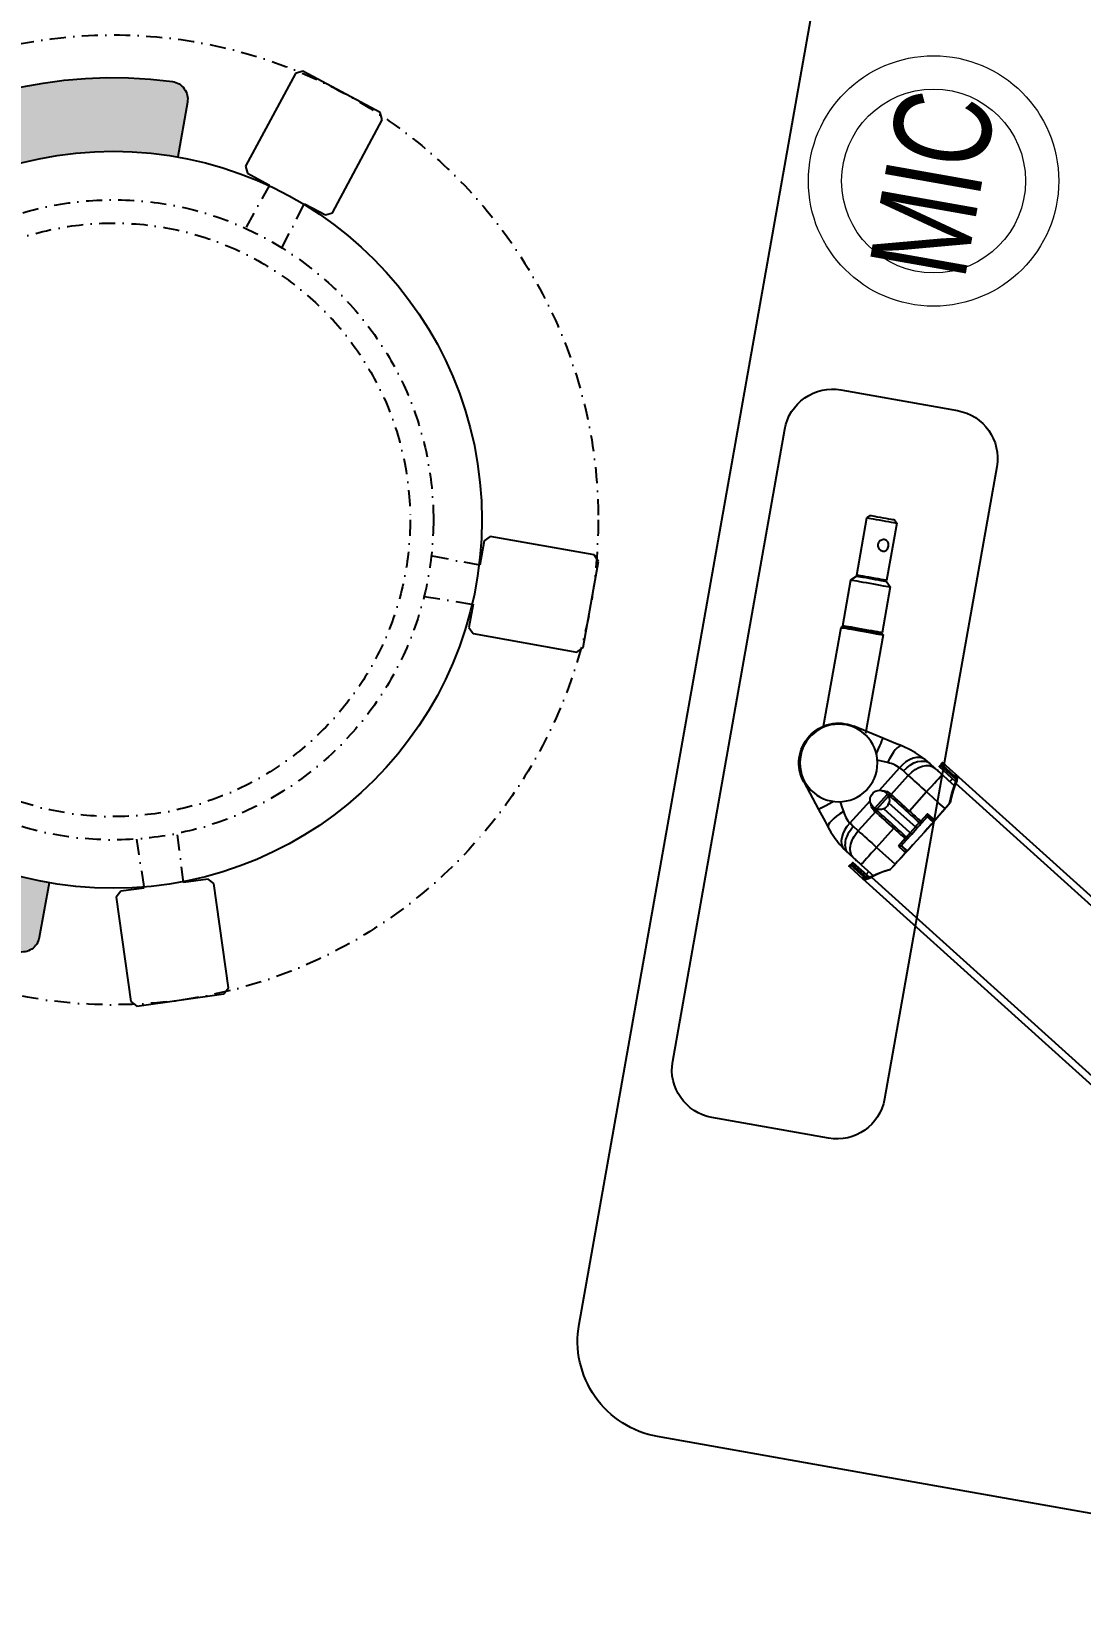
# Model space of a CAD drawing. Header units: feet. Extents: x 9520660 to 9546195, y -5934217 to -5925868.
# Drawn here: x 9540623 to 9541163, y -5930007 to -5929191 of the extents above; entities that cross this region are included whole.
import ezdxf

# ---------------------------------------------------------------- set-up
doc = ezdxf.new("R2010")
doc.units = ezdxf.units.FT
doc.header["$LTSCALE"] = 33
doc.header["$MEASUREMENT"] = 0
doc.linetypes.add('DASHDOT2', pattern=[0.5, 0.25, -0.125, 0, -0.125])
for name, color, linetype, lineweight in [('HATCH', 9, 'Continuous', 9), ('LENS-FURNITURE', 13, 'Continuous', 9), ('LK-EQPMT', 3, 'Continuous', 18), ('LN-ELEVATION-1', 81, 'Continuous', 25)]:
    doc.layers.add(name, color=color, linetype=linetype, lineweight=lineweight)
doc.layers.add('PDF_Geometry', color=7, linetype='Continuous')
doc.styles.get("Standard").update_dxf_attribs({"font": 'GILC____.TTF'})

# ---------------------------------------------------------------- blocks, each defined once
blk = doc.blocks.new('PHOROPTER')
at = {"layer": 'LN-ELEVATION-1', "lineweight": 25}
for points in [[(229.169565674878, 257.8649477846921), (406.9634161952708, -27.01500809239224), (411.629127707012, -34.49090045457706), (411.9578489512496, -35.01761211035773), (411.1079077150495, -35.54806124698371), (411.1116389974776, -35.55403989600018), (411.9615802337937, -35.02359075983985), (411.9578489512496, -35.01761211035773)], [(350.8758045186113, -73.13897394994274), (351.7257457535306, -72.60852481657639), (351.7294770292064, -72.61450346326455), (350.8795358018542, -73.14495259756222), (350.8758045186113, -73.13897394994274), (350.5470832736755, -72.61226229509339), (345.8813717633312, -65.13636992964894), (345.6231482213188, -64.28285409091039), (345.7666933710279, -63.22021994786337), (346.3141720023996, -62.00524110859261), (347.2289559834462, -60.6858375254087), (347.8042740349483, -60.36833998793735), (349.2129841548449, -58.50774093763902), (350.5545224044763, -56.47288121422754), (351.4477362261678, -54.95900176605211), (352.2976017864711, -53.38899104436858), (353.1063690893643, -51.75312860263511), (352.6926594930992, -51.96976613486185), (351.8659056260076, -53.61678709601982), (350.9943523750699, -55.19202576344832), (350.0794768313935, -56.71117499982937), (348.6975210897217, -58.78788291383536), (347.2289559834462, -60.6858375254087), (172.3637664475536, 219.501510522794)], [(227.5081932299363, 253.9171995576471), (402.3733827665273, -26.2701484891586), (400.7988468274998, -26.61238524131477), (399.1577935583482, -26.88801964418963), (397.4502452096495, -27.09708689106629), (394.8504827990255, -27.28912786813453), (392.1431009733642, -27.34870820585638), (391.7667243192263, -27.6251642499119), (396.945214802894, -27.42059755837545), (400.2810723046131, -26.96878049522638), (401.8413829979545, -26.64372905110941), (403.2953765698766, -26.46815272467211), (404.5315795042843, -26.56993867689744), (405.4878856054563, -26.92953100102022), (406.1134749526681, -27.5454572243616), (406.9634161952708, -27.01500809239224), (406.3101495863227, -26.40803901432082), (405.2925073869118, -26.07010299013928), (403.9605384511232, -26.02808914938942), (402.3733827665273, -26.2701484891586), (401.8413829979545, -26.64372905110941)], [(347.8042740349483, -60.36833998793735), (347.0017334748118, -61.60106874676421), (346.5500249738397, -62.75628183828668), (346.4588682400354, -63.76959670428187), (346.7313129975519, -64.6059207986109), (345.8813717633312, -65.13636992964894), (168.0875212373503, 219.7435859530233)], [(388.7343603906047, -29.44279676442966), (390.8860577591986, -32.89047197578475), (393.2133135911137, -36.6194453695789), (395.5443006994029, -40.35439740912988), (397.3100236417085, -39.25240804860369), (399.0278626247599, -38.18030310003086), (400.6319771042616, -37.17917374381797), (402.0864539356262, -36.27143336087466), (403.3434092975512, -35.48696633661166), (404.3609445861366, -34.85192160028964), (405.1091323370638, -34.38497690903024), (405.5700158764666, -34.09733905410394), (405.7256389832181, -34.00021453434602), (406.0879918409336, -34.58081428240986), (406.4503406806907, -35.16140760481358), (406.8089281813298, -35.73597410833463), (407.1563418907171, -36.29263679683209), (407.4925577560496, -36.83135711727664), (407.8175437060708, -37.35208370303735), (408.1275945339875, -37.84887965396047), (408.4189528948916, -38.31572457822041), (410.2269658273143, -41.21271253796293), (410.7977656208968, -42.15396022191271), (411.3505769274486, -43.10636313119903), (411.8757148871955, -44.06772967474535), (412.3706780191567, -45.44716254808007), (412.4556741278211, -46.98259860137476), (412.1382750679331, -48.61953959427776), (411.428176681773, -50.29356429958714), (410.3486711733567, -51.94871089654043), (408.9348975413303, -53.52134732669219), (407.245233674912, -54.95842520007863), (405.338077725406, -56.20692812046034), (405.6338168188521, -56.85403251508251), (405.9974367198591, -57.78314241347835), (406.3124013676133, -58.7675534975715), (406.5675090167497, -59.78931693779305), (406.7530749929428, -60.84624098939821), (406.872860741714, -61.81109137786553), (406.931280465942, -62.79754986893386), (407.0247377003832, -65.159438774921), (407.1144285126647, -67.58192338468507), (407.1394566259404, -68.18172468291597)], [(401.2130862433986, -26.76972921798006), (403.390914585354, -30.25927421776578), (405.7256389832181, -34.00021453434602)], [(402.9052772400025, -29.48113512387499), (404.5991741649631, -28.42397246276961)], [(403.3776633283412, -26.46673968527466), (409.4180484393437, -36.14527828339487), (410.2679896806655, -35.6148291551508), (404.6347527858158, -26.58866614988074)], [(404.5872032081534, -28.43144353106618), (404.7112347526999, -28.60352770099416)], [(411.629127707012, -34.49090045457706), (410.7791864694154, -35.02134959446266), (406.1134749526681, -27.5454572243616)], [(356.0714778001711, -49.82773274369538), (358.2231751750513, -53.27540795970708), (360.5504310063843, -57.00438135536385), (362.8814181137423, -60.73933339631185), (374.1221901658282, -53.72395691135896), (375.0336501696438, -55.18439373001456), (375.937673661072, -56.63291499717161), (376.826733977563, -58.0574606875889), (377.697095804062, -59.45204570190981), (378.5413507143094, -60.8047994696535), (379.3519479754905, -62.1036234148778), (380.1252123985032, -63.34262878494337), (380.8536453679262, -64.50980049045758), (381.2832534190093, -65.1981635633856), (381.7891066235315, -65.88875921815635), (382.3818043541687, -66.49196148244664), (383.0500965138491, -66.98974456591532), (383.7670709345549, -67.36563932290301), (384.5155465103744, -67.60544202616438), (384.9947628907685, -67.8802249901928), (385.4971872767492, -68.09891124395654), (386.0168783107365, -68.26530697802082), (387.4572098079661, -68.41431980440393), (388.9875630096359, -68.10789795452729), (390.279630962672, -67.39301832253113), (391.2487804154225, -66.41392151126638), (391.902426482091, -65.24912009155378), (392.1400465190236, -64.44383191084489), (392.2248911760107, -63.90014486620202), (392.249190881761, -63.35272959899157), (392.2129016391991, -62.80151539901272), (392.3203528723972, -62.02752796513959), (392.29769658242, -61.21830858802422), (392.1441575829232, -60.39926757663488), (391.8627059666032, -59.60181632591409), (391.4645917937451, -58.84398061782121), (391.0349837551184, -58.15561755327507), (390.8599231432019, -58.24824942974373), (390.6856336292404, -58.31546467216686), (390.5060957649548, -58.36094415327536), (390.3355708596355, -58.367560362909), (390.1792690841539, -58.35698810080065), (390.0416909122432, -58.30978611158207), (389.9303110862675, -58.23793079238384), (389.8488526897563, -58.14738809829577), (389.1577565571351, -57.04004138195887), (388.4218590158562, -55.86090915836393), (387.6523278821551, -54.62788565689697), (386.8491971971526, -53.34102543303743), (386.0236347647442, -52.01822270685807), (385.1756746201136, -50.65953202871606), (384.3202178590292, -49.28882948029786), (383.4535873042479, -47.90022310195491), (383.4715438288695, -47.88901643129063), (383.5194277635601, -47.85913199977949), (383.5972393614065, -47.81056970730424), (383.7049784189148, -47.74332966981456), (383.8306738753163, -47.66488302033393), (383.9803114099486, -47.57149409363045), (384.1359345055244, -47.47436956176534), (384.3035285425431, -47.36977396020665), (385.2149885561376, -48.83021079469472), (386.1190120476822, -50.27873206185176), (387.0080723542778, -51.70327773690225), (387.8784341920691, -53.09786276286467), (388.7226891022001, -54.45061653060839), (389.5332863522053, -55.74944046372547), (390.3065507752181, -56.98844583379105), (391.0349837551184, -58.15561755327507), (402.2757559063903, -51.14024099614471), (401.5473229263732, -49.97306927619502), (400.7740585026622, -48.7340639079921), (399.9634612539376, -47.43523997161537), (399.119206342526, -46.08248620759694), (398.2488445103227, -44.68790118722245), (397.3597842064046, -43.26335550518706), (396.4557607022872, -41.81483422918245), (395.5443006994029, -40.35439740912988), (384.3035285425431, -47.36977396020665), (383.780524312664, -46.53176172683013), (383.2575501333049, -45.69379763631149), (382.7383072267112, -44.86181219993157), (382.2153330642322, -44.02384812803939), (381.6923548647029, -43.18587761744857), (381.173111966491, -42.353892180603), (380.6501377963286, -41.51592810777946), (380.1308968998784, -40.6839458812028), (384.584110158874, -37.90469125797971), (384.5803768745682, -37.89870939776302), (384.2633261233859, -37.83046063920482), (383.7615543572756, -37.71942942915484), (383.4482388927427, -37.65716574015097), (383.3001728614618, -37.63313727127389), (383.239577905304, -37.62932871235534), (381.4988261797989, -34.84011370921507), (381.0430811493716, -34.10987121658401)], [(390.8670412955398, -59.96540295472367), (390.4499614232045, -59.57696293806655), (388.9682168282161, -58.72193811787292), (387.657347400469, -58.43388281390071), (386.5168209042458, -58.4720735992305), (376.7670117252563, -42.84990668436511), (376.6624156916805, -42.68231194792313), (376.5652882191643, -42.52668412635101), (376.4718960394676, -42.37704137805849), (376.3934329703043, -42.25131962727753), (376.326201823802, -42.14359482889995), (376.2776390912768, -42.06578252650795), (376.2477688194776, -42.01792124658822), (376.2365409261838, -41.99993073241785), (376.9009316092415, -41.58528386661783), (377.5353948590637, -41.18931476026772), (378.1219739450898, -40.82323018601163), (378.6367271141207, -40.50197225529699), (379.0616977294267, -40.23674768395721), (379.3729438410665, -40.04249870451167), (379.5644798524736, -39.92296088999136), (379.6303204137657, -39.88186972914263), (379.4739542819152, -40.00445585558191), (379.3482014469628, -40.14944165432825), (379.2471266397333, -40.32064287597314), (379.1886623341416, -40.50681433407588), (379.1593863459129, -40.69977612188085), (379.1749669340497, -40.89798116637394), (379.224210446031, -41.08349340455606), (379.3108499683731, -41.2622948186472), (379.2629659163358, -41.29217930743471), (379.1193139569659, -41.38183263363314), (378.8858793543477, -41.52751938626169), (378.5686477812997, -41.72550391824914), (378.1795901801962, -41.96831513615324), (377.7426485137839, -42.24101083539426), (377.2638083694328, -42.53985542617738), (376.7670117252563, -42.84990668436511), (373.3732323252188, -44.96796762570737), (383.1230415067694, -60.59013453358786), (382.8325311807276, -61.07080549607053), (382.5936129665061, -61.59416427463293), (382.3882911344117, -62.2379855508916), (382.2764259481628, -62.89829114964232), (382.2601478470314, -63.76506118103861), (382.3934761516575, -64.60502304183319), (382.5591649981507, -65.15035642404109)], [(383.4535873042479, -47.90022310195491), (382.9343484228303, -47.06824409356339), (382.415105518332, -46.23625865206121), (381.8995958917367, -45.41025506658479), (381.3803530042351, -44.57826964324339), (380.8611101053248, -43.74628420732913), (380.3456024811893, -42.9202838311903), (379.826361592306, -42.08830160601062), (379.3108499683731, -41.2622948186472), (379.3213399285741, -41.23912443732843), (379.3654625342751, -41.20321320230139), (379.4358055737394, -41.14268398797139), (379.5398133290292, -41.06946529028935), (379.6617775092891, -40.98503999551756), (379.807679762278, -40.88566600671038), (379.963302869146, -40.78854148695245), (380.1308968998784, -40.6839458812028), (380.030036143522, -40.52233619662), (379.9366399516876, -40.37268702918663), (379.8507403974945, -40.23504973948003), (379.776014618139, -40.11531626572831), (379.7125167545455, -40.01357333129272), (379.6676873026008, -39.94174287794158), (379.6415483176533, -39.89986025728285), (379.6303204137657, -39.88186972914263), (383.239577905304, -37.62932871235534)], [(380.8276030491397, -34.24435129435733), (383.0240998119407, -37.76380879292265)], [(381.8907682051941, -33.58913626521827), (382.7798285103927, -35.01368194399403), (384.584110158874, -37.90469125797971)], [(409.4180484393437, -36.14527828339487), (409.4965054894855, -36.27099039545283)], [(410.2679896806655, -35.6148291551508), (410.3464467287121, -35.74054127233104), (409.4965054894855, -36.27099039545283), (409.5151719148561, -36.3008996876888), (410.3651131358056, -35.77045054966585), (410.3464467287121, -35.74054127233104)], [(411.1079077150495, -35.54806124698371), (410.7791864694154, -35.02134959446266)], [(374.972131397255, -53.19350776681678), (374.9541748942867, -53.20471444306895), (374.9062909456262, -53.23459886992349), (374.8284794359062, -53.28316109767182), (374.7267258637876, -53.34666560404002), (374.5950448345684, -53.42884784750641), (374.4513927705412, -53.51850123936309), (374.2897842957463, -53.61936123343184), (374.1221901658282, -53.72395691135896), (373.5991859246569, -52.88594466540961), (373.0762117496051, -52.04798058466986), (372.5569688444084, -51.21599514456466), (372.0339946756431, -50.37803106894717), (371.5110164956714, -49.54006056953222), (370.9917735841882, -48.70807512523606), (370.4687994153064, -47.87011104868724), (369.9495585125696, -47.03812881791963), (370.1171526662365, -46.93353316094724), (370.2787611291569, -46.83267315709962), (370.4261484798335, -46.74900483479722), (370.5615607803047, -46.67280122870578), (370.6670456356659, -46.61527537042275), (370.7523257056309, -46.57868005847556), (370.8039709953882, -46.55482244538143), (370.8293940725562, -46.55557949608192), (371.3449056888058, -47.38158628204836), (371.8641465853725, -48.21356850815937), (372.3833894848649, -49.04555394221097), (372.8988970908395, -49.87155430344865), (373.4181399959198, -50.70353974355384), (373.9373808860837, -51.53552196547389), (374.4528925087361, -52.36152875609697), (374.972131397255, -53.19350776681678), (375.8387619587884, -54.58211414841935), (376.6979520041787, -55.95879855705425), (377.5421788513487, -57.31150736706331), (378.3677412900433, -58.63431009836496), (379.1708719793533, -59.92117033107206), (379.9404031194572, -61.1541938376613), (380.6763006556139, -62.33332605333997), (381.36739679522, -63.44067277200521), (381.4129421592515, -63.55362880462781), (381.4285540691635, -63.68525296356529), (381.4105091579549, -63.82957949349655), (381.3573183107946, -63.97089630085975), (381.2704667349171, -64.12490899441762), (381.1567150024057, -64.26247182674706), (381.0137729402923, -64.39324110373853), (380.8536453679262, -64.50980049045758), (369.6128733157238, -71.5251769758761), (368.8844403478142, -70.35800526663661), (368.1111759239866, -69.11899989796802), (367.3005786697904, -67.8201759555377), (366.456323758961, -66.46742218965665), (365.5859619267577, -65.0728371697478), (364.696901615971, -63.64829148491844), (363.7928781174414, -62.19977021543309), (362.8814181137423, -60.73933339631185), (361.1156950723671, -61.84132282901555), (359.4038416451367, -62.90969216497614), (357.7937417056237, -63.91455707047136), (356.3392647595902, -64.82229750370605), (355.0882949717634, -65.60302893025799), (354.0685094243672, -66.24779434269294), (353.3203217545815, -66.71473896689713), (352.8594381200674, -67.00237688375636), (352.709800593002, -67.09576581185684), (350.3750781799026, -63.35482868785039), (348.1860179454379, -59.84728676080703)], [(365.4963453531091, -49.81738336710259), (363.6920636970608, -46.92637405218556), (362.8030033911636, -45.50182837480678)], [(363.6492133518041, -44.96540059195831), (364.1049583892163, -45.69564308784904), (365.8457101090171, -48.4848580849357)], [(366.055202634685, -48.35411360580474), (363.8587058844569, -44.83465611608699)], [(372.8427615217224, -44.11799166351555), (376.2365409261838, -41.99993073241785)], [(411.8757148871955, -44.06772967474535), (412.9460758492641, -46.1692329463549), (413.9438105920853, -48.40756354108453), (414.419431793649, -49.58276455942542), (414.8666366210963, -50.79239080334081), (415.295113747852, -52.03864043205975), (415.693691478722, -53.30361276073381), (416.3308754088648, -55.61721271509306), (416.6657483011077, -57.04663370596246), (416.6062382975651, -57.72419763309881), (416.1592774396122, -58.4605809855275), (415.3330953574331, -59.24231797968968), (414.162127983087, -60.03130245720967), (412.6823204722311, -60.80517235258593), (410.9452559266062, -61.53997061215339), (409.0122986675996, -62.21408572280779), (406.931280465942, -62.79754986893386)], [(392.1400465190236, -64.44383191084489), (405.338077725406, -56.20692812046034), (404.9391643000125, -55.47446416225284), (404.5223264510569, -54.75325826881453), (404.0837688324097, -54.03722895216197), (402.2757559063903, -51.14024099614471)], [(416.6657483011077, -57.04663370596246), (417.4032180256035, -60.45375306671484), (418.1675326364636, -63.94386459747328), (418.9325872183833, -67.47514024516568), (422.3723914156725, -83.23456920683383), (422.189126286219, -83.27407646598294), (421.8817018720144, -83.34118746034802)], [(346.5215172318567, -62.85719156125559), (352.15475412659, -71.88335456652565), (353.0046953580168, -71.35290542198345), (346.9643102406117, -61.67436681967227)], [(346.7313129975519, -64.6059207986109), (351.3970245092933, -72.08181316079572), (350.5470832736755, -72.61226229509339)], [(348.1858210708306, -63.6315995925106), (349.8857035509136, -62.57070132112129)], [(348.2978816706745, -63.81115484097971), (348.1955398195714, -63.63384591368959), (348.1977921143698, -63.62412846414372)], [(381.36739679522, -63.44067277200521), (381.7969787895272, -64.12899410817772), (381.8425241610094, -64.24195014173164), (381.8581661200442, -64.37362244771793), (381.8401172077575, -64.51794256968422), (381.7869283504842, -64.65926257800311), (381.6963174548291, -64.8072516801767), (381.5862949963483, -64.95078994845971), (381.4433529335365, -65.08155922731385), (381.2832534190093, -65.1981635633856)], [(381.7969787895272, -64.12899410817772), (382.0330770450237, -64.480643089395), (382.2871558388288, -64.82112393109128), (382.5591649981507, -65.15035642404109), (382.5897712285224, -65.23937540082261), (382.642779148795, -65.3642887356691), (382.7660144852998, -65.62837995542213), (382.8937481761968, -65.87302674446255), (383.5400772296417, -66.77538142306729), (384.5155465103744, -67.60544202616438)], [(382.3175074836763, -64.13681789161636), (390.0208480692527, -59.32915572402999)], [(382.5606481066497, -65.16605888865888), (390.874509868474, -59.97736987983806)], [(383.1230415067694, -60.59013453358786), (383.4366594227321, -60.18646746175363), (383.7906395718746, -59.80749450111762), (384.1805255286454, -59.47272754507139), (384.6025040038221, -59.17605624953285), (385.0544087607705, -58.92733620200306), (385.5264350615034, -58.7241828874685), (386.0164105948352, -58.57644231943414), (386.5168209042458, -58.4720735992305)], [(389.8488526897563, -58.14738809829577), (390.2784346929112, -58.83570943167431), (390.3598930824373, -58.92625212343411), (390.4713029542763, -58.99815559759736), (390.6088771269715, -59.04535117512567), (390.7651809173694, -59.05592665448785), (390.9319464848668, -59.0432868390344), (391.1152136223682, -59.00378279527648), (391.289503136446, -58.93656755285338), (391.4645917937451, -58.84398061782121)], [(390.2784346929112, -58.83570943167431), (390.4965764402005, -59.19856510357931), (390.690800139826, -59.57640155917033), (390.8670412955398, -59.96540295472367), (390.941029108275, -60.04397551529109), (391.0508987967915, -60.16671548318118), (391.2563867194403, -60.42933913739398), (391.7673899664368, -61.27477429481223), (392.2129016391991, -62.80151539901272)], [(351.3970245092933, -72.08181316079572), (351.7257457535306, -72.60852481657639)], [(352.2332111633441, -72.0090666715987), (352.2518775888311, -72.03897596383467), (353.101818819443, -71.50852682115509), (353.0831524072273, -71.47861753636971), (352.2332111633441, -72.0090666715987), (352.15475412659, -71.88335456652565)], [(382.7844503259111, -83.38170719053595), (382.2566400944779, -83.09569269465283), (380.1258932432684, -81.94703309005126), (378.039263940329, -80.82908476842566), (377.1712904259621, -80.33117906749249), (375.3555197756796, -79.06087810406461), (373.8576334443933, -77.70024761324748), (372.8188472107577, -76.50221071904525), (370.8593690810086, -77.66687778895721), (368.8320364046667, -78.54958097403869), (366.7981611241411, -79.12862550234422), (364.831046249863, -79.37487756693736), (363.0152629915683, -79.2772579882294), (361.4053305464622, -78.84316643420607), (360.0633790765713, -78.09219740331172), (359.0416917451948, -77.04149359604342), (358.4088147477305, -76.14736710209398), (357.7961484398984, -75.2323197503574), (357.207392149634, -74.30227874731645), (355.3993792052207, -71.40529077639803), (355.1080208444328, -70.93844585260376), (354.7979700239666, -70.44164990307762), (354.4767193531443, -69.92690838640553), (354.1405034960771, -69.38818806456403), (353.7893544847902, -68.82554030464962), (353.4344982693728, -68.25695244316012), (353.0758847036923, -67.68234418192878), (352.709800593002, -67.09576581185684)], [(353.0831524072273, -71.47861753636971), (353.0046953580168, -71.35290542198345)], [(369.6128733157238, -71.5251769758761), (371.4208862608357, -74.42216494539753), (371.8774004668521, -75.1269875098951), (372.3421222821635, -75.81830899324268), (372.8188472107577, -76.50221071904525), (386.0168783107365, -68.26530697802082)], [(418.9325872183833, -67.47514024516568), (418.7553075576722, -67.51091197459027), (418.2309552808581, -67.63022290961817), (417.3640407587226, -67.8136478923261), (416.193437112757, -68.07016892870888), (414.743082403467, -68.38483733683825), (413.0758057618804, -68.75171539094299), (411.2215527302176, -69.1521541532129), (410.4608369980994, -69.31917566573247)], [(378.039263940329, -80.82908476842566), (376.6067926610412, -82.43839273881167), (375.1459705218731, -83.88233856391163), (373.7226901818358, -85.11991455638781), (372.3773408711713, -86.10922769503668), (371.1541076296999, -86.81446610065179), (370.0948566805163, -87.20942964451388), (369.2309926676389, -87.29113334557042), (368.6021699951088, -87.04315848415717), (366.5376233419229, -85.32093794038519), (364.5913077823644, -83.5083101191558), (363.6660359112138, -82.57211501942945), (362.7609688215016, -81.61498938361181), (361.895550040208, -80.64143546530975), (361.0615378879302, -79.66489975899458), (360.018337583082, -78.35318106738849), (359.0416917451948, -77.04149359604342)], [(419.6580742044898, -98.55474808206782), (471.3415622794125, -98.5286440518685), (471.8460281089938, -98.02688827412204), (471.8428130349201, -98.0114463348873), (471.839364770014, -97.7478484963067), (471.842271307396, -97.12837930349635), (471.8406433732305, -96.19394752150401), (471.8395982092769, -94.95319988252594), (471.8365165546129, -93.47111750254408), (471.8379017924016, -91.77860357100144), (471.8393313897832, -89.94746039016172), (471.8401066056976, -88.0358786941506), (471.8394553718679, -86.10203002719209), (471.8312323954013, -84.22455920791255), (471.8369742549548, -82.46022561145946), (471.8353670869546, -80.86178190587088), (471.8308182749023, -79.49606277653947), (471.8328925661335, -78.40937281819059), (471.8276100376678, -77.62721165129915), (471.8350588014874, -77.1840661498718), (471.8311820059605, -77.08818376297131), (471.329393615626, -76.5836745747365), (419.650920278771, -76.61839829618111)], [(471.3415622794125, -98.5286440518685), (471.3448327411024, -98.40545951621606), (471.3422484157199, -97.94507353985682), (471.3405651360807, -97.14926811819895), (471.3394170193057, -96.04713428393003), (471.3384162247239, -94.66775738028808), (471.3386635702626, -93.0625060321763), (471.3411830399707, -91.28272856539115), (471.3383589760923, -89.38479112740607), (471.3380919226038, -87.42185626132414), (471.3360251986014, -85.46574364556), (471.3382158560269, -83.5764260147698), (471.3352888500375, -81.81710250442848), (471.3351520289724, -80.24093734798952), (471.3319710720388, -78.89746985631062), (471.3286940694378, -77.83125882735474), (471.3298563399876, -77.07998541044068), (471.3283033074403, -76.67094969609752), (471.329393615626, -76.5836745747365)], [(472.3342352985928, -77.75355839310214), (471.8311136755218, -77.75218313699588)], [(496.339741520962, -97.84065915411341), (496.3415411262831, -97.83383701974527), (496.3399400821945, -97.5634296038188), (496.3442145031002, -96.96621182281523), (496.3408418562321, -96.03861665120348), (496.3412121328581, -94.82013307511806), (496.3395569256099, -93.36031765909863), (496.3405103968979, -91.69687749911101), (496.3416107414814, -89.89483499759808), (496.3351800962408, -88.01053999783468), (496.3391777113137, -86.11440217448398), (496.3373849169875, -84.2678151181899), (496.3377278960833, -82.52394802449273), (496.3339442076685, -80.96141469664869), (496.3308181859611, -79.61796156736091), (496.3310855293237, -78.53809180436654), (496.3290254011807, -77.77137451525778), (496.3328785976918, -77.34187423205003), (496.3307977031507, -77.23916886700317)], [(499.3333931815866, -80.21300010988487), (498.8302678753679, -80.21162388660014)], [(529.3448767868393, -95.34641173621642), (529.3383807180506, -95.3155105910264), (529.3393476350757, -94.9801085316576), (529.3379455901741, -94.29383071279152), (529.3388746952696, -93.2944012819789), (529.338213700248, -92.02456743596122), (529.3419500539603, -90.5442835954018), (529.3389749742637, -88.92358848592266), (529.3403089827916, -87.23106103995815), (529.3362916772312, -85.55901253595948), (529.3379508242066, -83.97602429008111), (529.3323121638095, -82.55893944483252), (529.3305059642589, -81.37636623857543), (529.3335634979012, -80.47965484438464), (529.3306503662895, -79.90972869610414), (529.3351099234131, -79.69929522462189)], [(389.9310940285503, -103.2815920966677), (389.7297507569019, -103.5320035065524), (389.6197264006187, -103.6755384993739), (376.9682350409275, -93.66513223620129), (374.1381824497657, -91.42262379638848), (371.33281169986, -89.20633732387797), (368.6021699951088, -87.04315848415717)], [(376.9682350409275, -93.66513223620129), (377.0782595012861, -93.52159717911854), (377.4218049644551, -93.09925230033696), (377.9674688177473, -92.40108579583466), (378.7122257511655, -91.46222848538306), (379.6261442181712, -90.3013517637737), (380.6942418316903, -88.96108013531195), (381.8686525763768, -87.47132697375488), (382.352921151818, -86.86135259876028)], [(471.8410341361596, -97.35425665462392), (472.3441557669139, -97.35563190979884)], [(498.8391641687194, -94.86613332247362), (499.3422894581745, -94.86750954482704)]]:
    blk.add_lwpolyline(points, dxfattribs=at)
blk.add_lwpolyline([(566.9349693848634, -34.02664670208469), (235.9349696977952, -34.01213702559471, 0.4142135623730951), (210.9338738246588, -59.01104110479355), (210.9311998411576, -120.0110410419293, 0.4142135623730951), (235.9301039092096, -145.0121369194239), (566.9301036037722, -145.0266465982422, 0.4142135623730951), (591.9311994769523, -120.027742520906), (591.9338734678023, -59.02774257911368, 0.4142135623730951)], format="xyb", close=True, dxfattribs=at)
for points in [[(365.4963453531091, -49.81738336710259), (365.4985975382441, -49.80766597529871), (365.5706044021354, -49.49660600442439), (365.6973103976633, -48.99334120610729), (365.7730525306251, -48.68826628848911), (365.8165225351986, -48.54470002325252), (365.8457101090171, -48.4848580849357), (369.4489820308809, -46.23605267517269), (369.4602099310432, -46.25404319213703), (369.4863489260023, -46.29592582909389), (369.5311783673533, -46.36775626847518), (369.5946762295498, -46.46949920617042), (369.6694020076247, -46.58923268318175), (369.7553015706653, -46.72686997102571), (369.8486977607536, -46.87651914311572), (369.9495585125696, -47.03812881791963)], [(372.8427615217224, -44.11799166351555), (372.1843563143921, -44.52890300145371), (371.5439076824405, -44.92860757699236), (370.9573284996732, -45.29469221876934), (370.4425753373944, -45.61595015181228), (370.0235902918794, -45.87743911566213), (369.7123441857111, -46.07168810116127), (369.5148225884477, -46.19496150314808), (369.4489820308809, -46.23605267517269), (369.6278040727194, -46.14944752445444), (369.8192828138417, -46.0964488047175), (370.0114975965407, -46.08460771013051), (370.2104097797128, -46.11015026597306), (370.3906264209944, -46.17236751085147), (370.5618300978386, -46.27344802161679), (370.7068415253016, -46.39919142192229), (370.8293940725562, -46.55557949608192), (370.8772781190055, -46.52569500124081), (371.0209301928117, -46.43604162475092), (371.2603502583515, -46.2866193158552), (371.5775818337279, -46.0886347987689), (371.9606539787783, -45.8495591194369), (372.4035811102076, -45.57312787929549), (372.8764356723114, -45.2780188866891), (373.3732323252188, -44.96796762570737), (373.268636286637, -44.80037288134917), (373.1715088197088, -44.64474506536499), (373.078116640012, -44.49510231753809), (372.9996535715472, -44.3693805648945), (372.9324224313314, -44.26165577070785), (372.8838596981077, -44.18384346971289), (372.8539894263085, -44.13598218979314)], [(496.3307977031507, -77.23916886700317), (472.3338238130382, -77.25726107414812), (472.3308826430293, -77.35134480940178), (472.3320514761433, -77.7894668332301), (472.3341116056835, -78.55618412606418), (472.335643909784, -79.62923164153472), (472.3320031635521, -80.97089975094423), (472.3339396409283, -82.54024266218767), (472.3353962925321, -84.27728762431072), (472.3353821077908, -86.1306949960999), (472.3382061828451, -88.0286323246546), (472.3378151775396, -89.91112770047037), (472.3367660652439, -91.71318372292446), (472.3375610054063, -93.36978824110699), (472.3374238616377, -94.83642783015966), (472.3456675830821, -96.04988673189655), (472.3422258879582, -96.97568433173001), (472.3429661771806, -97.58152181422341), (472.3464144423196, -97.84511965280399), (472.3428151944244, -97.85876391083002), (496.339741520962, -97.84065915411341), (498.8382077830902, -95.34017912065612), (498.8385919466671, -95.31109291967005), (498.8395003023613, -94.97567541431637), (498.8380982774834, -94.28939748788252), (498.83723139824, -93.29679126292466), (498.8365593994093, -92.02695452375335), (498.8385034407547, -90.55349485063925), (498.8355283843411, -88.93279962195083), (498.8350554480275, -87.24709238111973), (498.8360638317244, -85.58366658678278), (498.8359270106593, -84.00750143127514), (498.8371026822423, -82.59221427282318), (498.8352965101658, -81.40964095620438), (498.8297436858116, -80.51795519702137), (498.8336376113874, -79.94982468755916), (498.8294832218961, -79.74441566178575), (498.831282845378, -79.73759353207423)], [(529.3351099234131, -79.69929522462189), (499.3329890097084, -79.71670471923427), (499.3353437771147, -79.92893587751314), (499.3314425476419, -80.49706444470213), (499.3352066759542, -81.3955753543414), (499.3370092291443, -82.57814758410677), (499.335826209659, -83.99343292834236), (499.3341707279031, -85.57642213860527), (499.3381843815149, -87.24846957484257), (499.3368503925449, -88.94099700963122), (499.3398254338243, -90.56169224018232), (499.3360890661423, -92.04197608632963), (499.3435754225648, -93.31361039681359), (499.3426426690128, -94.3130387482233), (499.344041027507, -94.99931570654736), (499.3431290259175, -95.33473225636408), (499.3427521816045, -95.36382037913425), (529.3448767868393, -95.34641173621642), (530.8410792841169, -93.85120233288033), (530.8389984363748, -93.74849684583025), (530.837836893188, -93.31037686811759), (530.8393760369216, -92.53001520363613), (530.8378437647187, -91.45696757128462), (530.8375559436681, -90.15804462600501), (530.8341011078153, -88.70505134575068), (530.8350065298436, -87.18023947160688), (530.8373274364567, -85.67769155232236), (530.8331591388268, -84.28288525762036), (530.8366969217604, -83.07983108144253), (530.8319015008453, -82.12996990839021), (530.8315380531421, -81.49504429800434), (530.8335435785411, -81.2109944340773), (530.8371428601966, -81.19735006289557)], [(516.8329264346103, -81.8666949192993), (517.3083954960166, -81.88996320450678), (517.7813111968862, -81.97823009826242), (518.2175176510646, -82.12248532706872), (518.6257385997159, -82.31773341400547), (518.9954616137838, -82.57579496828839), (519.3130946372694, -82.8930845069699), (519.5650088516122, -83.26600700756534), (519.7374439059349, -83.69093246525154), (519.8208679756207, -84.12156508443876), (519.8285255561641, -84.59058632748201), (519.751038458111, -85.02255326649176), (519.5981727362667, -85.46382348472252), (519.3874855941684, -85.87524717906489), (519.1035487492626, -86.2600512187928), (518.7531691828334, -86.62003136985005), (518.3299679727351, -86.92431735759601), (517.868368151976, -87.15280193788931), (517.3615406462048, -87.30368389422073), (516.8749445096182, -87.3504493003711), (516.3739993901982, -87.31316366512328), (515.9287435523291, -87.20300567662343), (515.4896403180027, -87.01420492865142), (515.0908492879533, -86.75577232893556), (514.7168140249848, -86.43090118234979), (514.3967269616259, -86.03999536810444), (514.126919342816, -85.59668069100005), (513.9497878434195, -85.1340319579467), (513.8516928352474, -84.64845092361793), (513.8419063535111, -84.21535260556266), (513.9075021382012, -83.77295197499917), (514.0460257210361, -83.38627349538731), (514.2559444947692, -83.03302231756972), (514.5323096445354, -82.70459600584581), (514.8764743727224, -82.42324232216923), (515.2799345256353, -82.19401467731223), (515.7493983366585, -82.01868265122175), (516.2694776499701, -81.90048407996073)]]:
    blk.add_lwpolyline(points, close=True, dxfattribs=at)
blk.add_circle((402.3359084079563, -87.59666879102588), 19.99976903004935, dxfattribs=at)
for centre, radius, start, end in [((1020.732518491131, -1078.456951345317), 1224.725763557979, 120.880495408438, 123.0561566025172), ((995.2296174026852, -1037.593528253492), 1176.521805620873, 120.8586011692284, 123.078050472462), ((402.3394799311936, -87.59609948983415), 20.50220710695802, 231.653993482421, 12.2826581741168)]:
    blk.add_arc(centre, radius, start, end, dxfattribs=at)
for centre, major_axis, ratio, start_param, end_param in [((397.6534239010943, -44.67224427079782), (10.83154703983618, 6.245538076172763), 0.6340336299900394, 4.774291308354521, 6.299474200710058), ((399.706471999787, -47.57885637693106), (10.56324899228559, 6.299867377232842), 0.6338252238221767, 4.749103320821657, 6.293298161968293), ((365.5809315995139, -65.05952253798023), (10.17893219396557, 6.346112399696307), 0.6351305027522921, 3.141372674035951, 4.712452151471469), ((367.3015088254178, -68.15548059530556), (10.11336148932231, 6.11135998086312), 0.6342719933677446, 3.146966604168243, 4.736470925396713)]:
    blk.add_ellipse(centre, major_axis=major_axis, ratio=ratio, start_param=start_param, end_param=end_param, dxfattribs=at)
blk = doc.blocks.new('MOROTISED TABLE-TRIAL SET 950x600')
at = {"layer": 'PDF_Geometry', "lineweight": 25}
blk.add_lwpolyline([(415.5923622683621, 2.18279e-11), (550.0003704861738, 2.18279e-11, 0.4142524001247118), (599.9958994225599, 50.00260162355697), (599.9958994225599, 899.9973678589085, 0.4142518501714829), (550.0003704861738, 950.0000000000218), (50.00260613718999, 950.0000000000218, 0.4142929195148918), (4.605390131e-07, 899.9973678589085), (4.605390131e-07, 50.00260162355697, 0.414163635492108), (50.00260613718999, 2.18279e-11), (415.5923622683621, 2.18279e-11)], format="xyb", dxfattribs=at)
blk = doc.blocks.new('MIC')
at = {"layer": 'LK-EQPMT', "ltscale": 12}
for radius in [64.54701859105262, 47.40596281792385]:
    blk.add_circle((234.5401449967176, 64.54701859102352), radius, dxfattribs=at)
at = {"layer": 'LK-EQPMT', "ltscale": 12, "insert": (233.2398255821317, 64.46170233917655), "char_height": 50, "attachment_point": 5}
blk.add_mtext_dynamic_manual_height_columns('MIC', width=466.4796511627907, gutter_width=12.5, heights=[0], dxfattribs=at)
blk = doc.blocks.new('DR STOOL')
at = {"layer": 'HATCH'}
h = blk.add_hatch(dxfattribs=at)
h.set_pattern_fill('ANSI36', color=250, angle=-90.00000000000001)
h.set_pattern_definition([(315, (-227.8099174643867, 917.3997257252777), (6.173926083235043, -1.683798022700468), [7.9375, -1.587499999999999, 0, -1.587499999999999])])
edge = h.paths.add_edge_path()
edge.add_line((-190.0000000041909, 4.511094e-10), (-218.6899174675346, 4.511094e-10))
edge.add_arc((-218.6899174670689, 9.120000000388245), 9.119999999940092, 177.6119845363388, 269.9999999996136, ccw=False)
edge.add_arc((-1.8626451e-09, 3.565219e-10), 228.000000002257, 2.3880154632688004, 177.6119845367313, ccw=False)
edge.add_arc((218.6899174633436, 9.120000000497384), 9.120000000051716, -90.00000000034493, 2.3880154629299, ccw=False)
edge.add_line((218.6899174633436, 4.511094e-10), (190, 4.511094e-10))
edge.add_arc((-1.8626451e-09, 4.511094e-10), 190.000000001979, -1.27e-14, 180)
at = {"layer": 'LN-ELEVATION-1', "color": 1, "ltscale": 100}
for p, q in [((-191.2928382232785, -35.45407700946089), (-242.9550312487409, -52.24013893969095)), ((-187.9259491492994, -37.1695928365807), (-191.2928382232785, -35.45407700946089)), ((-184.1424400564283, -48.81403796559607), (-187.9259491492994, -37.1695928365807)), ((188.0651108901948, -36.96233201187715), (184.0504167033359, -49.19388854173303)), ((191.3981811110861, -35.27656588272658), (188.0651108901948, -36.96233201187715)), ((243.0100176925771, -52.21682526778022), (191.3981811110861, -35.27656588272658)), ((-242.9550312487409, -52.24013893969095), (-244.7482102331705, -55.75945052818861)), ((-244.7482102331705, -55.75945052818861), (-230.7800458371639, -98.74904560100549)), ((230.715890809428, -98.7280946081737), (244.8123673382215, -55.78040257930116)), ((244.8123673382215, -55.78040257930116), (243.0100176925771, -52.21682526778022)), ((-173.8639617776498, -80.4479453730819), (-177.8421125086024, -68.2044548037811)), ((177.6922140880488, -68.56540505095472), (173.8739495249465, -80.1985000452405)), ((-175.5596735184081, -83.7759667420105), (-173.8639617776498, -80.4479453730819)), ((173.8739495249465, -80.1985000452405), (175.5794035866856, -83.5704969359358)), ((-227.2218665438704, -100.5620286722478), (-175.5596735184081, -83.7759667420105)), ((175.5794035866856, -83.5704969359358), (227.1912401677109, -100.5107563209894)), ((-230.7800458371639, -98.74904560100549), (-227.2218665438704, -100.5620286722478)), ((227.1912401677109, -100.5107563209894), (230.715890809428, -98.7280946081737)), ((-22.72193054761737, -190.2142363802995), (-25.39390889601782, -192.886214728569)), ((-25.39390889601782, -192.886214728569), (-25.39390889601782, -247.2070584567482)), ((-10.47823652112856, -190.2142363802995), (-22.72193054761737, -190.2142363802995)), ((22.78362171910703, -190.2142363802995), (9.910054048988968, -190.2142363802995)), ((25.42475448176265, -192.8553691428751), (22.78362171910703, -190.2142363802995)), ((25.42475448176265, -247.1762128710543), (25.42475448176265, -192.8553691428751)), ((-25.39390889601782, -247.2070584567482), (-22.60096735274419, -250)), ((-22.60096735274419, -250), (22.60096735274419, -250)), ((22.60096735274419, -250), (25.42475448176265, -247.1762128710543))]:
    blk.add_line(p, q, dxfattribs=at)
at = {"layer": 'LN-ELEVATION-1', "linetype": 'DASHDOT2'}
for p, q in [((-159.954806596972, -40.49024384317454), (-184.1424400564283, -48.81403796559607)), ((184.0504167033359, -49.19388854173303), (159.8786162491887, -40.79004861696012)), ((-177.8421125086024, -68.2044548037811), (-153.4148110738024, -60.73628028803068)), ((153.3006618716754, -61.02382378749462), (177.6922140880488, -68.56540505095472)), ((-10.92024635523557, -164.6382343793375), (-10.47823652112856, -190.2142363802995)), ((9.910054048988968, -190.2142363802995), (10.35584833659231, -164.674698740353))]:
    blk.add_line(p, q, dxfattribs=at)
at = {"layer": 'LN-ELEVATION-1', "color": 1, "ltscale": 100}
blk.add_lwpolyline([(-190.0000000023283, 0), (-218.6899174656719, 0, -0.4264743413925903), (-227.8019973598421, 9.5, -0.959166304662544), (227.8019973593764, 9.5, -0.4264743413925903), (218.6899174647406, 0), (190.0000000013969, 0)], format="xyb", dxfattribs=at)
at = {"layer": 'LN-ELEVATION-1', "linetype": 'DASHDOT2'}
for radius in [250, 165, 153]:
    blk.add_circle((0, 0), radius, dxfattribs=at)
at = {"layer": 'LN-ELEVATION-1', "color": 1, "ltscale": 100}
blk.add_circle((0, 0), 190, dxfattribs=at)

msp = doc.modelspace()

# ---------------------------------------------------------------- block references
at = {"rotation": 79.94249061168051}
msp.add_blockref('MIC', (9541110.136237886, -5929509.878569221), dxfattribs=at)
at = {"xscale": -1, "rotation": 259.9424906116805}
msp.add_blockref('PHOROPTER', (9541054.60436046, -5929979.184945402), dxfattribs=at)
at = {"layer": 'LENS-FURNITURE', "xscale": -1, "rotation": 349.9424906116806}
msp.add_blockref('MOROTISED TABLE-TRIAL SET 950x600', (9541486.82344504, -5930011.121638592), dxfattribs=at)
at = {"layer": 'LENS-FURNITURE', "rotation": 79.94249061168051}
msp.add_blockref('DR STOOL', (9540664.640679605, -5929442.375608501), dxfattribs=at)

doc.saveas('drawing.dxf')
